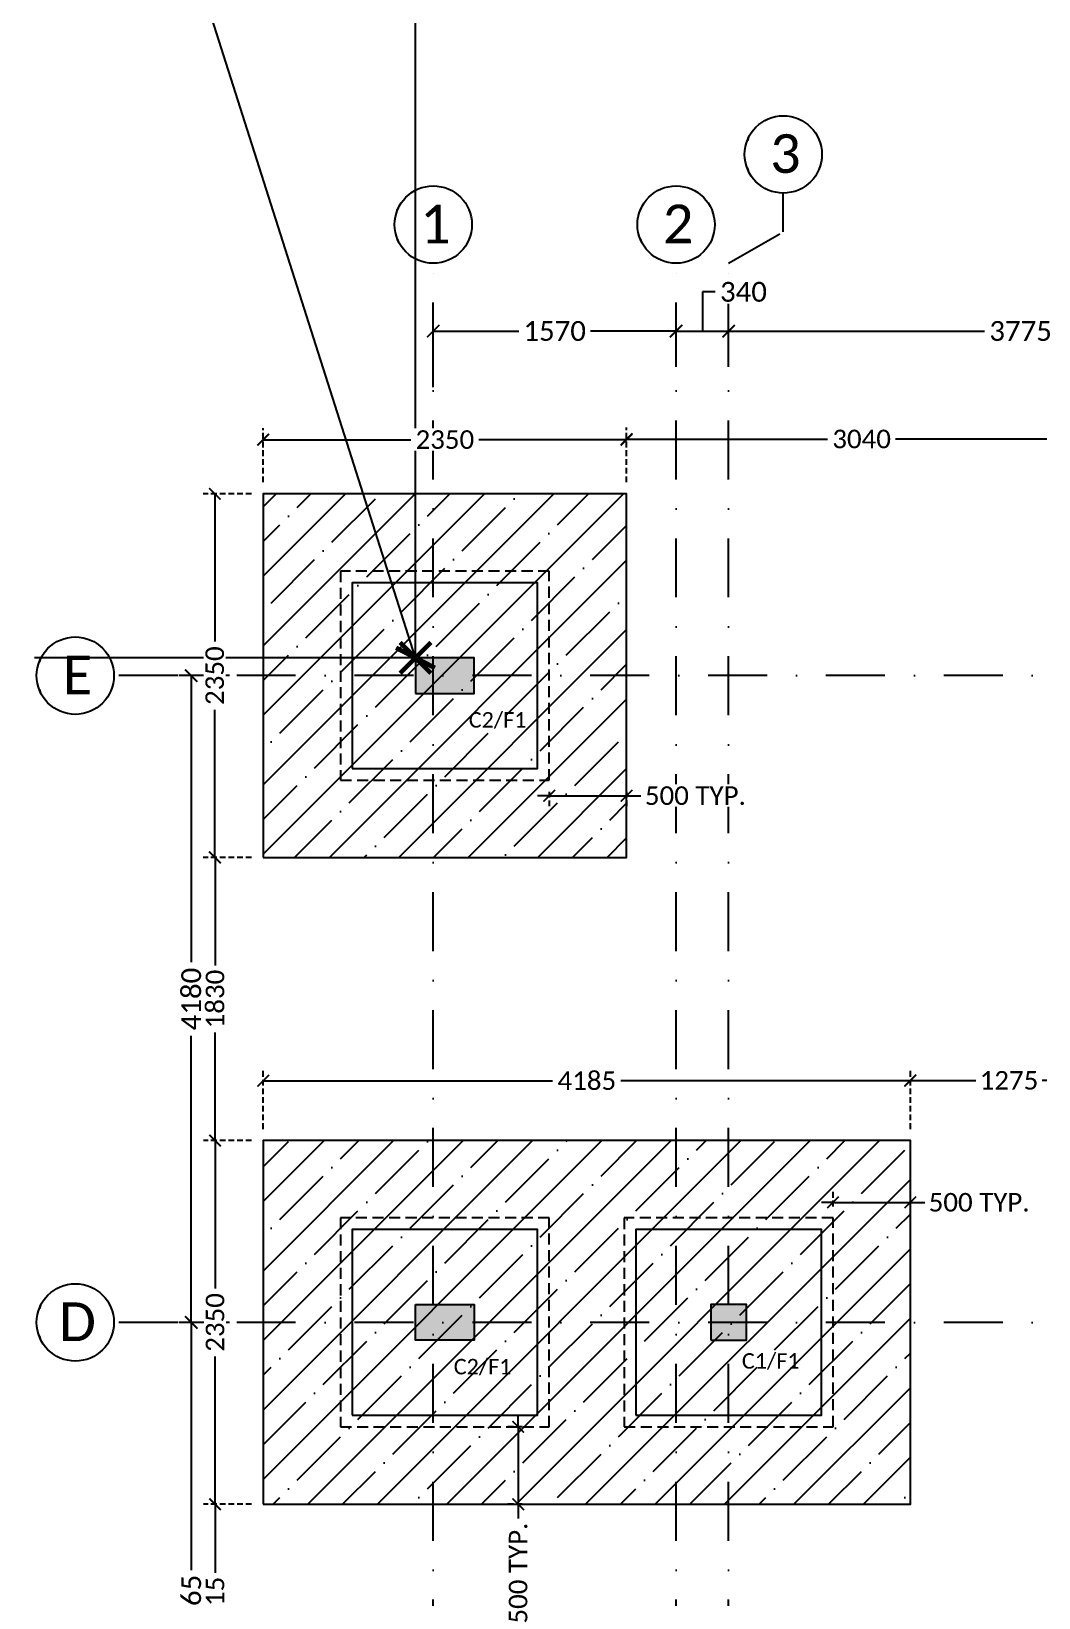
# Model space of a CAD drawing. Header units: millimetres. Extents: x -176651 to 388869, y -18959 to 486614.
# Drawn here: x 253938 to 260452, y 174676 to 184799 of the extents above; entities that cross this region are included whole.
import ezdxf
from ezdxf.xclip import XClip

# ---------------------------------------------------------------- set-up
doc = ezdxf.new("R2010")
doc.units = ezdxf.units.MM
doc.header["$LTSCALE"] = 150
doc.header["$XCLIPFRAME"] = 2
for name, pattern in [('3BHK-W(SB)$0$HIDDEN', [0.375, 0.25, -0.125]), ('DASHDOTX2', [50.8, 25.4, -12.7, 0, -12.7]), ('HIDDEN2', [4.7625, 3.175, -1.5875])]:
    doc.linetypes.add(name, pattern=pattern)
for name, color, linetype in [('ad-Column', 3, 'Continuous'), ('ad-Column Hatch', 125, 'Continuous'), ('ad-Footing line', 2, 'Continuous'), ('ad-Grid', 8, 'DASHDOTX2'), ('ad-PCC line', 8, 'HIDDEN2'), ('ad-Road', 2, 'Continuous'), ('ad-Road Hatch', 8, 'Continuous'), ('ad-Text main', 7, 'Continuous'), ('ad-Wall hatch', 8, 'Continuous')]:
    doc.layers.add(name, color=color, linetype=linetype)
for name, color, linetype, true_color in [('ad-Dimension', 5, 'Continuous', 0x0000ff), ('ad-Footing Excavation', 30, 'Continuous', 0xff7f00), ('ad-Foundation text', 6, 'Continuous', 0xff00ff)]:
    doc.layers.add(name, color=color, linetype=linetype, true_color=true_color)
doc.layers.add('ad-Grid Dimension', color=6, linetype='Continuous', lineweight=0, true_color=0xff00ff)
doc.styles.get("Standard").update_dxf_attribs({"font": 'calibril.ttf'})
doc.dimstyles.new('A-75-DIM-INT (Framing)', dxfattribs={"dimscale": 100, "dimtxt": 1.6, "dimasz": 1, "dimexe": 1, "dimexo": 1, "dimgap": 0.5, "dimtad": 0, "dimdec": 0, "dimdsep": 46, "dimtxsty": 'Standard', "dimblk": 'ARCHTICK', "dimcen": 0.025, "dimclrd": 5, "dimclre": 5, "dimclrt": 256, "dimazin": 2, "dimtfac": 1, "dimtdec": 0, "dimtmove": 1, "dimatfit": 0, "dimldrblk": 'ARCHTICK', "dimfxl": 1, "dimfxlon": 1, "dimtfill": 1, "dimtolj": 1, "dimtzin": 0, "dimarcsym": 0})
pattern_1 = [(45, (-1515, -2935), (-224.5064, 224.5064), []), (45, (-1290.5, -2935), (-224.5064, 224.5064), [396.875, -79.375, 0, -79.375])]

# ---------------------------------------------------------------- blocks, each defined once
blk = doc.blocks.new('A$C4fb60e89')
at = {"layer": 'ad-Road Hatch', "ltscale": 5, "transparency": 33554687}
h = blk.add_hatch(dxfattribs=at)
h.set_pattern_fill('AR-HBONE', color=256, scale=15)
h.set_pattern_definition([(45, (-193247.7, -428758.8), (0, 2155.2615), [4572, -1524]), (135, (-192170.1, -427681.1), (2e-13, 2155.2615), [4572, -1524])])
h.paths.add_polyline_path([(175594, -250241), (169178, -249341), (167473, -249057), (167473, -138694), (101313, -138694), (101313, -199954), (101308, -237995), (101040, -268291), (101008, -280968), (101066, -293684), (101243, -311127), (100910, -319344), (100949, -333937), (100669, -366960), (100727, -390983), (100669, -404586), (100538, -420418), (100467, -428759), (92426, -427265), (92163, -427209), (92163, -321454), (24803, -321454), (24803, -412961), (15653, -411029), (15654, -321452), (-19535, -321452), (-34427, -319477), (-65207, -315395), (-171770, -301268), (-185854, -298333), (-193248, -296832), (-193244, -292908), (-191914, -285219), (-191839, -284679), (-183397, -286393), (-169723, -289243), (-53141, -304698), (-18730, -309262), (15653, -309262), (15653, 703), (24803, 1115), (24803, -129544), (92163, -129544), (92163, 15133), (101313, 17713), (101313, -129544), (167473, -129544), (167473, 35552), (175738, 37855), (175849, 28595), (175836, 25947), (175777, 14040), (175855, 2316), (175660, -18036), (175731, -34039), (175718, -46839), (175673, -63402), (175816, -82072), (175542, -106356), (175490, -124641), (175575, -145019), (175731, -168892), (175797, -181269), (175797, -192667), (175744, -208200), (175829, -223277), (175888, -234871)])
h.paths.add_polyline_path([(24803, -309264), (92163, -309264), (92163, -138694), (24803, -138694)], flags=16)
blk = doc.blocks.new("Plot's Boundary")
at = {"layer": 'ad-Road', "ltscale": 5}
blk.add_blockref('A$C4fb60e89', (191839, 428759), dxfattribs=at)
blk = doc.blocks.new('zw$6AA0')
at = {"layer": 'ad-Column Hatch', "transparency": 33554687}
h = blk.add_hatch(color=256, dxfattribs=at)
h.dxf.hatch_style = 1
h.paths.add_polyline_path([(0, -230), (380, -230), (380, 0), (0, 0)])
at = {"layer": 'ad-Column'}
blk.add_lwpolyline([(0, -230), (380, -230), (380, 0), (0, 0)], close=True, dxfattribs=at)
blk = doc.blocks.new('zw$C199')
at = {"layer": 'ad-Column Hatch', "transparency": 33554687}
h = blk.add_hatch(color=256, dxfattribs=at)
h.dxf.hatch_style = 1
h.paths.add_polyline_path([(0, 0), (230, 0), (230, 230), (0, 230)])
at = {"layer": 'ad-Column'}
blk.add_lwpolyline([(0, 0), (230, 0), (230, 230), (0, 230)], close=True, dxfattribs=at)
blk = doc.blocks.new('1215E_Columns')
at = {"layer": 'ad-Column'}
for name, p, rotation in [('zw$6AA0', (0, 12355), 359.9999999999994), ('zw$C199', (1910, 7945), 359.9999999999996)]:
    blk.add_blockref(name, p, dxfattribs=dict(at, rotation=rotation))
at = {"layer": 'ad-Column', "xscale": -1, "rotation": 179.9999999999995}
blk.add_blockref('zw$6AA0', (0, 7945), dxfattribs=at)
blk = doc.blocks.new('_ArchTick')
at = {"color": 0, "linetype": 'ByBlock', "const_width": 0.15}
blk.add_lwpolyline([(-0.5, -0.5), (0.5, 0.5)], dxfattribs=at)
blk = doc.blocks.new('*D330')
at = {"layer": 'ad-Grid Dimension', "lineweight": -2}
for p, q in [((115, 14105), (115, 14547)), ((1685, 14235), (1685, 14547)), ((115, 14467), (669, 14467)), ((1685, 14467), (1131, 14467))]:
    blk.add_line(p, q, dxfattribs=at)
at = {"layer": 'Defpoints', "color": 0}
for p in [(1685, 14467), (1685, 14155), (115, 14025)]:
    blk.add_point(p, dxfattribs=at)
at = {"layer": 'ad-Grid Dimension', "lineweight": -2, "xscale": 80, "yscale": 80, "zscale": 80, "rotation": 180}
blk.add_blockref('_ArchTick', (115, 14467), dxfattribs=at)
at = {"layer": 'ad-Grid Dimension', "lineweight": -2, "xscale": 80, "yscale": 80, "zscale": 80}
blk.add_blockref('_ArchTick', (1685, 14467), dxfattribs=at)
at = {"layer": 'ad-Grid Dimension', "insert": (900, 14467), "char_height": 128, "attachment_point": 5, "bg_fill": 3, "box_fill_scale": 1.1, "bg_fill_color": 257, "bg_fill_transparency": 0}
blk.add_mtext('\\A1;1570', dxfattribs=at)
blk = doc.blocks.new('*D331')
at = {"layer": 'ad-Grid Dimension', "lineweight": -2}
for p, q in [((1857, 14720), (1855, 14467)), ((1937, 14720), (1857, 14720)), ((1685, 14235), (1685, 14547)), ((2025, 14235), (2025, 14547)), ((1685, 14467), (2025, 14467))]:
    blk.add_line(p, q, dxfattribs=at)
at = {"layer": 'Defpoints', "color": 0}
for p in [(2025, 14467), (1685, 14155), (2025, 14155)]:
    blk.add_point(p, dxfattribs=at)
at = {"layer": 'ad-Grid Dimension', "lineweight": -2, "xscale": 80, "yscale": 80, "zscale": 80, "rotation": 180}
blk.add_blockref('_ArchTick', (1685, 14467), dxfattribs=at)
at = {"layer": 'ad-Grid Dimension', "lineweight": -2, "xscale": 80, "yscale": 80, "zscale": 80}
blk.add_blockref('_ArchTick', (2025, 14467), dxfattribs=at)
at = {"layer": 'ad-Grid Dimension', "insert": (2121, 14720), "char_height": 128, "attachment_point": 5, "bg_fill": 3, "box_fill_scale": 1.1, "bg_fill_color": 257, "bg_fill_transparency": 0}
blk.add_mtext('\\A1;340', dxfattribs=at)
blk = doc.blocks.new('*D332')
at = {"layer": 'ad-Grid Dimension', "lineweight": -2}
for p, q in [((2025, 14235), (2025, 14547)), ((5800, 14235), (5800, 14547)), ((2025, 14467), (3680, 14467)), ((5800, 14467), (4145, 14467))]:
    blk.add_line(p, q, dxfattribs=at)
at = {"layer": 'Defpoints', "color": 0}
for p in [(5800, 14467), (2025, 14155), (5800, 14155)]:
    blk.add_point(p, dxfattribs=at)
at = {"layer": 'ad-Grid Dimension', "lineweight": -2, "xscale": 80, "yscale": 80, "zscale": 80, "rotation": 180}
blk.add_blockref('_ArchTick', (2025, 14467), dxfattribs=at)
at = {"layer": 'ad-Grid Dimension', "lineweight": -2, "xscale": 80, "yscale": 80, "zscale": 80}
blk.add_blockref('_ArchTick', (5800, 14467), dxfattribs=at)
at = {"layer": 'ad-Grid Dimension', "insert": (3913, 14467), "char_height": 128, "attachment_point": 5, "bg_fill": 3, "box_fill_scale": 1.1, "bg_fill_color": 257, "bg_fill_transparency": 0}
blk.add_mtext('\\A1;3775', dxfattribs=at)
blk = doc.blocks.new('*D336')
at = {"layer": 'ad-Grid Dimension', "lineweight": -2}
for p, q in [((-1202, 12240), (-1530, 12240)), ((-1450, 12240), (-1450, 10388)), ((-1450, 8060), (-1450, 9912)), ((-1202, 8060), (-1530, 8060))]:
    blk.add_line(p, q, dxfattribs=at)
at = {"layer": 'Defpoints', "color": 0}
for p in [(-1122, 12240), (-1450, 8060), (-1122, 8060)]:
    blk.add_point(p, dxfattribs=at)
at = {"layer": 'ad-Grid Dimension', "lineweight": -2, "xscale": 80, "yscale": 80, "zscale": 80}
for p, rotation in [((-1450, 12240), 90), ((-1450, 8060), 270)]:
    blk.add_blockref('_ArchTick', p, dxfattribs=dict(at, rotation=rotation))
at = {"layer": 'ad-Grid Dimension', "insert": (-1450, 10150), "char_height": 128, "attachment_point": 5, "rotation": 90, "bg_fill": 3, "box_fill_scale": 1.1, "bg_fill_color": 257, "bg_fill_transparency": 0}
blk.add_mtext('\\A1;4180', dxfattribs=at)
blk = doc.blocks.new('*D325')
at = {"layer": 'ad-Grid Dimension', "lineweight": -2}
for p, q in [((-1202, 8060), (-1530, 8060)), ((-1450, 8060), (-1450, 6460)), ((-1450, 4395), (-1450, 5995)), ((-1202, 4395), (-1530, 4395))]:
    blk.add_line(p, q, dxfattribs=at)
at = {"layer": 'Defpoints', "color": 0}
for p in [(-1122, 8060), (-1450, 4395), (-1122, 4395)]:
    blk.add_point(p, dxfattribs=at)
at = {"layer": 'ad-Grid Dimension', "lineweight": -2, "xscale": 80, "yscale": 80, "zscale": 80}
for p, rotation in [((-1450, 8060), 90), ((-1450, 4395), 270)]:
    blk.add_blockref('_ArchTick', p, dxfattribs=dict(at, rotation=rotation))
at = {"layer": 'ad-Grid Dimension', "insert": (-1450, 6227), "char_height": 128, "attachment_point": 5, "rotation": 90, "bg_fill": 3, "box_fill_scale": 1.1, "bg_fill_color": 257, "bg_fill_transparency": 0}
blk.add_mtext('\\A1;3665', dxfattribs=at)
blk = doc.blocks.new('A$C71157536')
at = {"layer": 'ad-Footing line'}
for points in [[(-10785, 11640), (-9585, 11640), (-9585, 12840), (-10785, 12840)], [(-10785, 7460), (-9585, 7460), (-9585, 8660), (-10785, 8660)], [(-8950, 7460), (-7750, 7460), (-7750, 8660), (-8950, 8660)]]:
    blk.add_lwpolyline(points, close=True, dxfattribs=at)
at = {"layer": 'ad-PCC line', "ltscale": 0.15}
for points in [[(-10860, 11565), (-9510, 11565), (-9510, 12915), (-10860, 12915)], [(-10860, 7385), (-9510, 7385), (-9510, 8735), (-10860, 8735)], [(-9025, 7385), (-7675, 7385), (-7675, 8735), (-9025, 8735)]]:
    blk.add_lwpolyline(points, close=True, dxfattribs=at)
blk = doc.blocks.new('A$Cfb9dcffd')
at = {"layer": 'ad-Foundation text', "char_height": 100, "width": 349.31, "attachment_point": 5}
for s, insert in [('\\pxt5;C2/F1', (-9844, 11951)), ('\\pxt5;C2/F1', (-9941, 7771)), ('\\pxt5;C1/F1', (-8078, 7808))]:
    blk.add_mtext(s, dxfattribs=dict(at, insert=insert))
blk = doc.blocks.new('*D101')
at = {"layer": 'ad-Dimension', "linetype": '3BHK-W(SB)$0$HIDDEN', "lineweight": -2}
for p, q in [((-16275, 31520), (-10175, 31520)), ((-10575, 12355), (-10575, 12355))]:
    blk.add_line(p, q, dxfattribs=at)
at = {"layer": 'ad-Dimension', "lineweight": -2}
for p, q in [((-10375, 31520), (-10375, 22636)), ((-10375, 12355), (-10375, 21239))]:
    blk.add_line(p, q, dxfattribs=at)
at = {"layer": 'Defpoints', "color": 0}
for p in [(-16475, 31520), (-10375, 31520), (-10375, 12355)]:
    blk.add_point(p, dxfattribs=at)
at = {"layer": 'ad-Dimension', "lineweight": -2, "xscale": 200, "yscale": 200, "zscale": 200}
for p, rotation in [((-10375, 31520), 90), ((-10375, 12355), 270)]:
    blk.add_blockref('_ArchTick', p, dxfattribs=dict(at, rotation=rotation))
at = {"layer": 'ad-Dimension', "insert": (-10375, 21937), "char_height": 320, "attachment_point": 5, "rotation": 90, "bg_fill": 3, "box_fill_scale": 1.1, "bg_fill_color": 257, "bg_fill_transparency": 0}
blk.add_mtext('\\A1;19165', dxfattribs=at)
blk = doc.blocks.new('*D102')
at = {"layer": 'ad-Dimension', "linetype": '3BHK-W(SB)$0$HIDDEN', "lineweight": -2}
for p, q in [((-16475, 13905), (-16475, 12155)), ((-10375, 12555), (-10375, 12555))]:
    blk.add_line(p, q, dxfattribs=at)
at = {"layer": 'ad-Dimension', "lineweight": -2}
for p, q in [((-16475, 12355), (-14012, 12355)), ((-10375, 12355), (-12838, 12355))]:
    blk.add_line(p, q, dxfattribs=at)
at = {"layer": 'Defpoints', "color": 0}
for p in [(-16475, 14105), (-16475, 12355), (-10375, 12355)]:
    blk.add_point(p, dxfattribs=at)
at = {"layer": 'ad-Dimension', "lineweight": -2, "xscale": 200, "yscale": 200, "zscale": 200, "rotation": 180}
blk.add_blockref('_ArchTick', (-16475, 12355), dxfattribs=at)
at = {"layer": 'ad-Dimension', "lineweight": -2, "xscale": 200, "yscale": 200, "zscale": 200}
blk.add_blockref('_ArchTick', (-10375, 12355), dxfattribs=at)
at = {"layer": 'ad-Dimension', "insert": (-13425, 12355), "char_height": 320, "attachment_point": 5, "bg_fill": 3, "box_fill_scale": 1.1, "bg_fill_color": 257, "bg_fill_transparency": 0}
blk.add_mtext('\\A1;6100', dxfattribs=at)
blk = doc.blocks.new('*D103')
at = {"layer": 'ad-Dimension', "lineweight": -2}
for p, q in [((-16475, 31520), (-13639, 22611)), ((-10375, 12355), (-13211, 21264))]:
    blk.add_line(p, q, dxfattribs=at)
at = {"layer": 'ad-Dimension', "linetype": '3BHK-W(SB)$0$HIDDEN', "lineweight": -2}
for p, q in [((-16666, 31459), (-16666, 31459)), ((-10566, 12294), (-10566, 12294))]:
    blk.add_line(p, q, dxfattribs=at)
at = {"layer": 'Defpoints', "color": 0}
for p in [(-16475, 31520), (-16475, 31520), (-10375, 12355)]:
    blk.add_point(p, dxfattribs=at)
at = {"layer": 'ad-Dimension', "lineweight": -2, "xscale": 200, "yscale": 200, "zscale": 200}
for p, rotation in [((-16475, 31520), 107.65567697351), ((-10375, 12355), 287.65567697351)]:
    blk.add_blockref('_ArchTick', p, dxfattribs=dict(at, rotation=rotation))
at = {"layer": 'ad-Dimension', "insert": (-13425, 21937), "char_height": 320, "attachment_point": 5, "rotation": 287.6557, "bg_fill": 3, "box_fill_scale": 1.1, "bg_fill_color": 257, "bg_fill_transparency": 0}
blk.add_mtext('\\A1;20112', dxfattribs=at)
blk = doc.blocks.new('A$Cf4da48ee')
at = {"layer": 'ad-Wall hatch', "transparency": 33554687}
h = blk.add_hatch(dxfattribs=at)
h.set_pattern_fill('ANSI35', color=256, scale=50)
h.set_pattern_definition(pattern_1)
h.paths.add_polyline_path([(-1365, 11065), (985, 11065), (985, 13415), (-1365, 13415)])
h = blk.add_hatch(dxfattribs=at)
h.set_pattern_fill('ANSI35', color=256, scale=50)
h.set_pattern_definition(pattern_1)
h.paths.add_polyline_path([(-1365, 6885), (2820, 6885), (2820, 9235), (-1365, 9235)])
at = {"layer": 'ad-Footing Excavation'}
for points in [[(-1365, 11065), (985, 11065), (985, 13415), (-1365, 13415)], [(-1365, 6885), (2820, 6885), (2820, 9235), (-1365, 9235)]]:
    blk.add_lwpolyline(points, close=True, dxfattribs=at)
blk = doc.blocks.new('*D15')
at = {"layer": 'ad-Dimension', "lineweight": -2}
for p, q in [((865, -891), (790, -891)), ((865, -891), (1365, -891)), ((1365, -891), (1458, -891)), ((1365, -891), (1440, -891))]:
    blk.add_line(p, q, dxfattribs=at)
at = {"layer": 'ad-Dimension', "linetype": '3BHK-W(SB)$0$HIDDEN', "lineweight": -2}
for p, q in [((865, -865), (865, -966)), ((1365, -865), (1365, -966))]:
    blk.add_line(p, q, dxfattribs=at)
at = {"layer": 'Defpoints', "color": 0}
for p in [(865, -790), (1365, -790), (1365, -891)]:
    blk.add_point(p, dxfattribs=at)
at = {"layer": 'ad-Dimension', "lineweight": -2, "xscale": 75, "yscale": 75, "zscale": 75}
blk.add_blockref('_ArchTick', (865, -891), dxfattribs=at)
at = {"layer": 'ad-Dimension', "lineweight": -2, "xscale": 75, "yscale": 75, "zscale": 75, "rotation": 180}
blk.add_blockref('_ArchTick', (1365, -891), dxfattribs=at)
at = {"layer": 'ad-Dimension', "insert": (1810, -891), "char_height": 120, "attachment_point": 5, "bg_fill": 3, "box_fill_scale": 1.1, "bg_fill_color": 257, "bg_fill_transparency": 0}
blk.add_mtext('\\A1;500 TYP.', dxfattribs=at)
blk = doc.blocks.new('*D16')
at = {"layer": 'ad-Dimension', "linetype": '3BHK-W(SB)$0$HIDDEN', "lineweight": -2}
for p, q in [((-985, 1135), (-985, 1485)), ((1365, 1135), (1365, 1485))]:
    blk.add_line(p, q, dxfattribs=at)
at = {"layer": 'ad-Dimension', "lineweight": -2}
for p, q in [((-985, 1410), (-30, 1410)), ((1365, 1410), (410, 1410))]:
    blk.add_line(p, q, dxfattribs=at)
at = {"layer": 'Defpoints', "color": 0}
for p in [(-985, 1410), (-985, 1060), (1365, 1060)]:
    blk.add_point(p, dxfattribs=at)
at = {"layer": 'ad-Dimension', "lineweight": -2, "xscale": 75, "yscale": 75, "zscale": 75, "rotation": 180}
blk.add_blockref('_ArchTick', (-985, 1410), dxfattribs=at)
at = {"layer": 'ad-Dimension', "lineweight": -2, "xscale": 75, "yscale": 75, "zscale": 75}
blk.add_blockref('_ArchTick', (1365, 1410), dxfattribs=at)
at = {"layer": 'ad-Dimension', "insert": (190, 1410), "char_height": 120, "attachment_point": 5, "bg_fill": 3, "box_fill_scale": 1.1, "bg_fill_color": 257, "bg_fill_transparency": 0}
blk.add_mtext('\\A1;2350', dxfattribs=at)
blk = doc.blocks.new('*D22')
at = {"layer": 'ad-Dimension', "linetype": '3BHK-W(SB)$0$HIDDEN', "lineweight": -2}
for p, q in [((1365, 1135), (1365, 1489)), ((4405, 1285), (4405, 1489))]:
    blk.add_line(p, q, dxfattribs=at)
at = {"layer": 'ad-Dimension', "lineweight": -2}
for p, q in [((1365, 1414), (2665, 1414)), ((4405, 1414), (3105, 1414))]:
    blk.add_line(p, q, dxfattribs=at)
at = {"layer": 'Defpoints', "color": 0}
for p in [(4405, 1414), (4405, 1210), (1365, 1060)]:
    blk.add_point(p, dxfattribs=at)
at = {"layer": 'ad-Dimension', "lineweight": -2, "xscale": 75, "yscale": 75, "zscale": 75, "rotation": 180}
blk.add_blockref('_ArchTick', (1365, 1414), dxfattribs=at)
at = {"layer": 'ad-Dimension', "lineweight": -2, "xscale": 75, "yscale": 75, "zscale": 75}
blk.add_blockref('_ArchTick', (4405, 1414), dxfattribs=at)
at = {"layer": 'ad-Dimension', "insert": (2885, 1414), "char_height": 120, "attachment_point": 5, "bg_fill": 3, "box_fill_scale": 1.1, "bg_fill_color": 257, "bg_fill_transparency": 0}
blk.add_mtext('\\A1;3040', dxfattribs=at)
blk = doc.blocks.new('*D40')
at = {"layer": 'ad-Dimension', "linetype": '3BHK-W(SB)$0$HIDDEN', "lineweight": -2}
for p, q in [((3200, -3045), (3200, -2656)), ((4475, -2820), (4475, -2656))]:
    blk.add_line(p, q, dxfattribs=at)
at = {"layer": 'ad-Dimension', "lineweight": -2}
for p, q in [((3200, -2731), (3623, -2731)), ((4475, -2731), (4052, -2731))]:
    blk.add_line(p, q, dxfattribs=at)
at = {"layer": 'Defpoints', "color": 0}
for p in [(4475, -2731), (4475, -2895), (3200, -3120)]:
    blk.add_point(p, dxfattribs=at)
at = {"layer": 'ad-Dimension', "lineweight": -2, "xscale": 75, "yscale": 75, "zscale": 75, "rotation": 180}
blk.add_blockref('_ArchTick', (3200, -2731), dxfattribs=at)
at = {"layer": 'ad-Dimension', "lineweight": -2, "xscale": 75, "yscale": 75, "zscale": 75}
blk.add_blockref('_ArchTick', (4475, -2731), dxfattribs=at)
at = {"layer": 'ad-Dimension', "insert": (3838, -2731), "char_height": 120, "attachment_point": 5, "bg_fill": 3, "box_fill_scale": 1.1, "bg_fill_color": 257, "bg_fill_transparency": 0}
blk.add_mtext('\\A1;1275', dxfattribs=at)
blk = doc.blocks.new('*D50')
at = {"layer": 'ad-Dimension', "linetype": '3BHK-W(SB)$0$HIDDEN', "lineweight": -2}
for p, q in [((-985, -3045), (-985, -2658)), ((3200, -3045), (3200, -2658))]:
    blk.add_line(p, q, dxfattribs=at)
at = {"layer": 'ad-Dimension', "lineweight": -2}
for p, q in [((-985, -2733), (887, -2733)), ((3200, -2733), (1328, -2733))]:
    blk.add_line(p, q, dxfattribs=at)
at = {"layer": 'Defpoints', "color": 0}
for p in [(3200, -2733), (-985, -3120), (3200, -3120)]:
    blk.add_point(p, dxfattribs=at)
at = {"layer": 'ad-Dimension', "lineweight": -2, "xscale": 75, "yscale": 75, "zscale": 75, "rotation": 180}
blk.add_blockref('_ArchTick', (-985, -2733), dxfattribs=at)
at = {"layer": 'ad-Dimension', "lineweight": -2, "xscale": 75, "yscale": 75, "zscale": 75}
blk.add_blockref('_ArchTick', (3200, -2733), dxfattribs=at)
at = {"layer": 'ad-Dimension', "insert": (1108, -2733), "char_height": 120, "attachment_point": 5, "bg_fill": 3, "box_fill_scale": 1.1, "bg_fill_color": 257, "bg_fill_transparency": 0}
blk.add_mtext('\\A1;4185', dxfattribs=at)
blk = doc.blocks.new('*D51')
at = {"layer": 'ad-Dimension', "linetype": '3BHK-W(SB)$0$HIDDEN', "lineweight": -2}
for p, q in [((-1060, -3120), (-1371, -3120)), ((-1060, -5470), (-1371, -5470))]:
    blk.add_line(p, q, dxfattribs=at)
at = {"layer": 'ad-Dimension', "lineweight": -2}
for p, q in [((-1296, -3120), (-1296, -4075)), ((-1296, -5470), (-1296, -4515))]:
    blk.add_line(p, q, dxfattribs=at)
at = {"layer": 'Defpoints', "color": 0}
for p in [(-1296, -3120), (-985, -3120), (-985, -5470)]:
    blk.add_point(p, dxfattribs=at)
at = {"layer": 'ad-Dimension', "lineweight": -2, "xscale": 75, "yscale": 75, "zscale": 75}
for p, rotation in [((-1296, -3120), 90), ((-1296, -5470), 270)]:
    blk.add_blockref('_ArchTick', p, dxfattribs=dict(at, rotation=rotation))
at = {"layer": 'ad-Dimension', "insert": (-1296, -4295), "char_height": 120, "attachment_point": 5, "rotation": 90, "bg_fill": 3, "box_fill_scale": 1.1, "bg_fill_color": 257, "bg_fill_transparency": 0}
blk.add_mtext('\\A1;2350', dxfattribs=at)
blk = doc.blocks.new('*D52')
at = {"layer": 'ad-Dimension', "linetype": '3BHK-W(SB)$0$HIDDEN', "lineweight": -2}
for p, q in [((-1060, 1060), (-1373, 1060)), ((-1060, -1290), (-1373, -1290))]:
    blk.add_line(p, q, dxfattribs=at)
at = {"layer": 'ad-Dimension', "lineweight": -2}
for p, q in [((-1298, 1060), (-1298, 105)), ((-1298, -1290), (-1298, -335))]:
    blk.add_line(p, q, dxfattribs=at)
at = {"layer": 'Defpoints', "color": 0}
for p in [(-1298, 1060), (-985, 1060), (-985, -1290)]:
    blk.add_point(p, dxfattribs=at)
at = {"layer": 'ad-Dimension', "lineweight": -2, "xscale": 75, "yscale": 75, "zscale": 75}
for p, rotation in [((-1298, 1060), 90), ((-1298, -1290), 270)]:
    blk.add_blockref('_ArchTick', p, dxfattribs=dict(at, rotation=rotation))
at = {"layer": 'ad-Dimension', "insert": (-1298, -115), "char_height": 120, "attachment_point": 5, "rotation": 90, "bg_fill": 3, "box_fill_scale": 1.1, "bg_fill_color": 257, "bg_fill_transparency": 0}
blk.add_mtext('\\A1;2350', dxfattribs=at)
blk = doc.blocks.new('*D60')
at = {"layer": 'ad-Dimension', "linetype": '3BHK-W(SB)$0$HIDDEN', "lineweight": -2}
for p, q in [((-1060, -5470), (-1371, -5470)), ((-1060, -6785), (-1371, -6785))]:
    blk.add_line(p, q, dxfattribs=at)
at = {"layer": 'ad-Dimension', "lineweight": -2}
for p, q in [((-1296, -5470), (-1296, -5913)), ((-1296, -6785), (-1296, -6342))]:
    blk.add_line(p, q, dxfattribs=at)
at = {"layer": 'Defpoints', "color": 0}
for p in [(-985, -5470), (-1296, -6785), (-985, -6785)]:
    blk.add_point(p, dxfattribs=at)
at = {"layer": 'ad-Dimension', "lineweight": -2, "xscale": 75, "yscale": 75, "zscale": 75}
for p, rotation in [((-1296, -5470), 90), ((-1296, -6785), 270)]:
    blk.add_blockref('_ArchTick', p, dxfattribs=dict(at, rotation=rotation))
at = {"layer": 'ad-Dimension', "insert": (-1296, -6128), "char_height": 120, "attachment_point": 5, "rotation": 90, "bg_fill": 3, "box_fill_scale": 1.1, "bg_fill_color": 257, "bg_fill_transparency": 0}
blk.add_mtext('\\A1;1315', dxfattribs=at)
blk = doc.blocks.new('*D61')
at = {"layer": 'ad-Dimension', "linetype": '3BHK-W(SB)$0$HIDDEN', "lineweight": -2}
for p, q in [((-1060, -1290), (-1371, -1290)), ((-1060, -3120), (-1371, -3120))]:
    blk.add_line(p, q, dxfattribs=at)
at = {"layer": 'ad-Dimension', "lineweight": -2}
for p, q in [((-1296, -1290), (-1296, -1988)), ((-1296, -3120), (-1296, -2422))]:
    blk.add_line(p, q, dxfattribs=at)
at = {"layer": 'Defpoints', "color": 0}
for p in [(-1296, -1290), (-985, -1290), (-985, -3120)]:
    blk.add_point(p, dxfattribs=at)
at = {"layer": 'ad-Dimension', "lineweight": -2, "xscale": 75, "yscale": 75, "zscale": 75}
for p, rotation in [((-1296, -1290), 90), ((-1296, -3120), 270)]:
    blk.add_blockref('_ArchTick', p, dxfattribs=dict(at, rotation=rotation))
at = {"layer": 'ad-Dimension', "insert": (-1296, -2205), "char_height": 120, "attachment_point": 5, "rotation": 90, "bg_fill": 3, "box_fill_scale": 1.1, "bg_fill_color": 257, "bg_fill_transparency": 0}
blk.add_mtext('\\A1;1830', dxfattribs=at)
blk = doc.blocks.new('*D67')
at = {"layer": 'ad-Dimension', "lineweight": -2}
for p, q in [((664, -4970), (664, -4895)), ((664, -4970), (664, -5470)), ((664, -5470), (664, -5563)), ((664, -5470), (664, -5545))]:
    blk.add_line(p, q, dxfattribs=at)
at = {"layer": 'ad-Dimension', "linetype": '3BHK-W(SB)$0$HIDDEN', "lineweight": -2}
for p, q in [((690, -4970), (589, -4970)), ((690, -5470), (589, -5470))]:
    blk.add_line(p, q, dxfattribs=at)
at = {"layer": 'Defpoints', "color": 0}
for p in [(765, -4970), (664, -5470), (765, -5470)]:
    blk.add_point(p, dxfattribs=at)
at = {"layer": 'ad-Dimension', "lineweight": -2, "xscale": 75, "yscale": 75, "zscale": 75}
for p, rotation in [((664, -4970), 270), ((664, -5470), 89.99999999999999)]:
    blk.add_blockref('_ArchTick', p, dxfattribs=dict(at, rotation=rotation))
at = {"layer": 'ad-Dimension', "insert": (664, -5915), "char_height": 120, "attachment_point": 5, "rotation": 90, "bg_fill": 3, "box_fill_scale": 1.1, "bg_fill_color": 257, "bg_fill_transparency": 0}
blk.add_mtext('\\A1;500 TYP.', dxfattribs=at)
blk = doc.blocks.new('*D19')
at = {"layer": 'ad-Dimension', "lineweight": -2}
for p, q in [((2700, -3519), (2625, -3519)), ((2700, -3519), (3200, -3519)), ((3200, -3519), (3293, -3519)), ((3200, -3519), (3275, -3519))]:
    blk.add_line(p, q, dxfattribs=at)
at = {"layer": 'ad-Dimension', "linetype": '3BHK-W(SB)$0$HIDDEN', "lineweight": -2}
for p, q in [((2700, -3545), (2700, -3444)), ((3200, -3545), (3200, -3444))]:
    blk.add_line(p, q, dxfattribs=at)
at = {"layer": 'Defpoints', "color": 0}
for p in [(3200, -3519), (2700, -3620), (3200, -3620)]:
    blk.add_point(p, dxfattribs=at)
at = {"layer": 'ad-Dimension', "lineweight": -2, "xscale": 75, "yscale": 75, "zscale": 75}
blk.add_blockref('_ArchTick', (2700, -3519), dxfattribs=at)
at = {"layer": 'ad-Dimension', "lineweight": -2, "xscale": 75, "yscale": 75, "zscale": 75, "rotation": 180}
blk.add_blockref('_ArchTick', (3200, -3519), dxfattribs=at)
at = {"layer": 'ad-Dimension', "insert": (3645, -3519), "char_height": 120, "attachment_point": 5, "bg_fill": 3, "box_fill_scale": 1.1, "bg_fill_color": 257, "bg_fill_transparency": 0}
blk.add_mtext('\\A1;500 TYP.', dxfattribs=at)
blk = doc.blocks.new('1215E_Grid')
at = {"layer": 'ad-Grid', "ltscale": 0.1}
for points in [[(2378.6, -4473.6), (2378.6, -4223.6), (2025, -4020), (2025, 14905), (2378.6, 15108.6), (2378.6, 15358.6)], [(115, -4020), (115, 14905)], [(1685, -4020), (1685, 14905)]]:
    blk.add_lwpolyline(points, dxfattribs=at)
at = {"layer": 'ad-Text main', "char_height": 250, "width": 227.385, "attachment_point": 5, "bg_fill": 2}
for s, insert in [('{\\fCalibri|b0|i0|c0|p34;E}', (-2186.5, 12244)), ('{\\fCalibri|b0|i0|c0|p34;D}', (-2186.5, 8064))]:
    blk.add_mtext(s, dxfattribs=dict(at, insert=insert))
at = {"layer": 'ad-Grid', "ltscale": 0.1}
for points in [[(13705, 12240), (-1950, 12240)], [(13705, 8060), (-1950, 8060)]]:
    blk.add_lwpolyline(points, dxfattribs=at)
at = {"layer": 'ad-Grid', "color": 7, "linetype": 'ByBlock'}
for centre in [(-2200, 12240), (-2200, 8060)]:
    blk.add_circle(centre, 250, dxfattribs=at)
at = {"layer": 'ad-Text main', "char_height": 250, "width": 227.385, "attachment_point": 5, "bg_fill": 2}
for s, insert in [('{\\fCalibri|b0|i0|c0|p34;3}', (2392, 15612.6)), ('{\\fCalibri|b0|i0|c0|p34;1}', (128.5, 15159)), ('{\\fCalibri|b0|i0|c0|p34;2}', (1698.5, 15159))]:
    blk.add_mtext(s, dxfattribs=dict(at, insert=insert))
at = {"layer": 'ad-Grid Dimension'}
dim = blk.add_linear_dim(base=(1685, 14467), p1=(115, 14024.9), p2=(1685, 14154.5), dimstyle='A-75-DIM-INT (Framing)', override={"dimscale": 80, "dimblk": 'ArchTick', "dimclrd": 256, "dimclre": 256, "dimfxl": 10, "dimtfill": 1, "dimtfillclr": 0}, dxfattribs=at)
dim.commit()
dim.dimension.update_dxf_attribs({"geometry": '*D330', "text_midpoint": (900, 14467)})
at = {"layer": 'ad-Grid', "color": 7, "linetype": 'ByBlock'}
for centre in [(2378.6, 15608.6), (115, 15155), (1685, 15155)]:
    blk.add_circle(centre, 250, dxfattribs=at)
at = {"layer": 'ad-Grid Dimension'}
dim = blk.add_linear_dim(base=(2025, 14467.4), p1=(1685, 14154.5), p2=(2025, 14154.5), dimstyle='A-75-DIM-INT (Framing)', override={"dimscale": 80, "dimblk": 'ArchTick', "dimclrd": 256, "dimclre": 256, "dimfxl": 10, "dimtfill": 1, "dimtfillclr": 0}, dxfattribs=at)
dim.commit()
dim.dimension.update_dxf_attribs({"geometry": '*D331', "text_midpoint": (1976.9, 14719.6), "dimtype": 128})
dim = blk.add_linear_dim(base=(-1450, 8060), p1=(-1122, 12240), p2=(-1122, 8060), angle=90, dimstyle='A-75-DIM-INT (Framing)', override={"dimscale": 80, "dimblk": 'ArchTick', "dimclrd": 256, "dimclre": 256, "dimfxl": 10, "dimtfill": 1, "dimtfillclr": 0}, dxfattribs=at)
dim.commit()
dim.dimension.update_dxf_attribs({"geometry": '*D336', "text_midpoint": (-1450, 10150)})
dim = blk.add_linear_dim(base=(5800, 14467.4), p1=(2025, 14154.9), p2=(5800, 14154.9), dimstyle='A-75-DIM-INT (Framing)', override={"dimscale": 80, "dimblk": 'ArchTick', "dimclrd": 256, "dimclre": 256, "dimfxl": 10, "dimtfill": 1, "dimtfillclr": 0}, dxfattribs=at)
dim.commit()
dim.dimension.update_dxf_attribs({"geometry": '*D332', "text_midpoint": (3912.5, 14467.4)})
dim = blk.add_linear_dim(base=(-1450, 4395), p1=(-1122, 8060), p2=(-1122, 4395), angle=90, dimstyle='A-75-DIM-INT (Framing)', override={"dimscale": 80, "dimblk": 'ArchTick', "dimclrd": 256, "dimclre": 256, "dimfxl": 10, "dimtfill": 1, "dimtfillclr": 0}, dxfattribs=at)
dim.commit()
dim.dimension.update_dxf_attribs({"geometry": '*D325', "text_midpoint": (-1450, 6227.5)})
blk = doc.blocks.new('zw$B6B0')
at = {"layer": 'ad-Dimension'}
dim = blk.add_linear_dim(base=(-10375, 31520), p1=(-10375, 12355), p2=(-16475, 31520), angle=90, dimstyle='A-75-DIM-INT (Framing)', override={"dimscale": 200, "dimblk": 'ArchTick', "dimclrd": 256, "dimclre": 256, "dimfxl": 10, "dimtfill": 1, "dimtfillclr": 0}, dxfattribs=at)
dim.commit()
dim.dimension.update_dxf_attribs({"geometry": '*D101', "text_midpoint": (-10375, 21937.5)})
dim = blk.add_linear_dim(base=(-16475, 12355), p1=(-10375, 12355), p2=(-16475, 14105), dimstyle='A-75-DIM-INT (Framing)', override={"dimscale": 200, "dimclrd": 256, "dimclre": 256, "dimfxl": 10}, dxfattribs=at)
dim.commit()
dim.dimension.update_dxf_attribs({"geometry": '*D102', "text_midpoint": (-13425, 12355)})
dim = blk.add_aligned_dim(p1=(-10375, 12355), p2=(-16475, 31520), distance=0, dimstyle='A-75-DIM-INT (Framing)', override={"dimscale": 200, "dimblk": 'ArchTick', "dimclrd": 256, "dimclre": 256, "dimfxl": 10, "dimtfill": 1, "dimtfillclr": 0}, dxfattribs=at)
dim.commit()
dim.dimension.update_dxf_attribs({"geometry": '*D103', "text_midpoint": (-13425, 21937.5)})
blk = doc.blocks.new('1215E_Footing Layout')
ref = blk.add_blockref("Plot's Boundary", (0, 0))
XClip(ref).set_block_clipping_path([(245322.2775057808, 154244.8999686334), (289002.2775057808, 204914.8999686334)])
blk.add_blockref('1215E_Columns', (256422, 168395))
blk.add_blockref('1215E_Grid', (256422, 168395))
blk.add_blockref('A$C71157536', (266797, 168395))
at = {"layer": 'ad-Foundation text'}
blk.add_blockref('A$Cfb9dcffd', (266797, 168395), dxfattribs=at)
blk.add_blockref('zw$B6B0', (266797, 168395))
blk = doc.blocks.new('A$Cb5adcbd5')
at = {"layer": 'ad-Dimension'}
dim = blk.add_linear_dim(base=(-985, 1410.4), p1=(1365, 1060), p2=(-985, 1060), dimstyle='A-75-DIM-INT (Framing)', override={"dimscale": 75, "dimclrd": 256, "dimclre": 256, "dimfxl": 10}, dxfattribs=at)
dim.commit()
dim.dimension.update_dxf_attribs({"geometry": '*D16', "text_midpoint": (190, 1410.4)})
for base, p1, p2, picture, middle in [((1365, -891.4), (865, -790), (1365, -790), '*D15', (1809.7, -891.4)), ((3200, -3518.6), (2700, -3620), (3200, -3620), '*D19', (3644.7, -3518.6))]:
    dim = blk.add_linear_dim(base=base, p1=p1, p2=p2, text='500 TYP.', dimstyle='A-75-DIM-INT (Framing)', override={"dimscale": 75, "dimclrd": 256, "dimclre": 256, "dimfxl": 10}, dxfattribs=at)
    dim.commit()
    dim.dimension.update_dxf_attribs({"geometry": picture, "text_midpoint": middle, "dimtype": 128})
for base, p1, p2, picture, middle in [((-1296, -1290), (-985, -3120), (-985, -1290), '*D61', (-1296, -2205)), ((-1296, -6785), (-985, -5470), (-985, -6785), '*D60', (-1296, -6127.5))]:
    dim = blk.add_linear_dim(base=base, p1=p1, p2=p2, angle=90, dimstyle='A-75-DIM-INT (Framing)', override={"dimscale": 75, "dimclrd": 256, "dimclre": 256, "dimfxl": 10}, dxfattribs=at)
    dim.commit()
    dim.dimension.update_dxf_attribs({"geometry": picture, "text_midpoint": middle})
dim = blk.add_linear_dim(base=(663.8, -5470), p1=(765.2, -4970), p2=(765.2, -5470), angle=270, text='500 TYP.', dimstyle='A-75-DIM-INT (Framing)', override={"dimscale": 75, "dimclrd": 256, "dimclre": 256, "dimfxl": 10}, dxfattribs=at)
dim.commit()
dim.dimension.update_dxf_attribs({"geometry": '*D67', "text_midpoint": (663.8, -5914.7), "dimtype": 128})
dim = blk.add_linear_dim(base=(4405, 1414.1), p1=(1365, 1060), p2=(4405, 1210), dimstyle='A-75-DIM-INT (Framing)', override={"dimscale": 75, "dimclrd": 256, "dimclre": 256, "dimfxl": 10}, dxfattribs=at)
dim.commit()
dim.dimension.update_dxf_attribs({"geometry": '*D22', "text_midpoint": (2885, 1414.1)})
for base, p1, p2, picture, middle in [((-1297.9, 1060), (-985, -1290), (-985, 1060), '*D52', (-1297.9, -115)), ((-1296, -3120), (-985, -5470), (-985, -3120), '*D51', (-1296, -4295))]:
    dim = blk.add_linear_dim(base=base, p1=p1, p2=p2, angle=90, dimstyle='A-75-DIM-INT (Framing)', override={"dimscale": 75, "dimclrd": 256, "dimclre": 256, "dimfxl": 10}, dxfattribs=at)
    dim.commit()
    dim.dimension.update_dxf_attribs({"geometry": picture, "text_midpoint": middle})
dim = blk.add_linear_dim(base=(3200, -2733.3), p1=(-985, -3120), p2=(3200, -3120), dimstyle='A-75-DIM-INT (Framing)', override={"dimscale": 75, "dimclrd": 256, "dimclre": 256, "dimfxl": 10}, dxfattribs=at)
dim.commit()
dim.dimension.update_dxf_attribs({"geometry": '*D50', "text_midpoint": (1107.5, -2733.3)})
dim = blk.add_linear_dim(base=(4475, -2731.4), p1=(3200, -3120), p2=(4475, -2895), dimstyle='A-75-DIM-INT (Framing)', override={"dimscale": 75, "dimclrd": 256, "dimclre": 256, "dimfxl": 10}, dxfattribs=at)
dim.commit()
dim.dimension.update_dxf_attribs({"geometry": '*D40', "text_midpoint": (3837.5, -2731.4)})

msp = doc.modelspace()

# ---------------------------------------------------------------- block references
ref = msp.add_blockref('1215E_Footing Layout', (0, 0))
XClip(ref).set_block_clipping_path([(-176651.2716480088, -2838.4650931536), (388868.7283519913, 486613.8052760336)])

# ---------------------------------------------------------------- next in the draw order: block references
at = {"layer": 'ad-Footing Excavation'}
msp.add_blockref('A$Cf4da48ee', (256802, 168395), dxfattribs=at)

# ---------------------------------------------------------------- next in the draw order: block references
at = {"layer": 'ad-Dimension'}
msp.add_blockref('A$Cb5adcbd5', (256422, 180750), dxfattribs=at)

doc.saveas('drawing.dxf')
